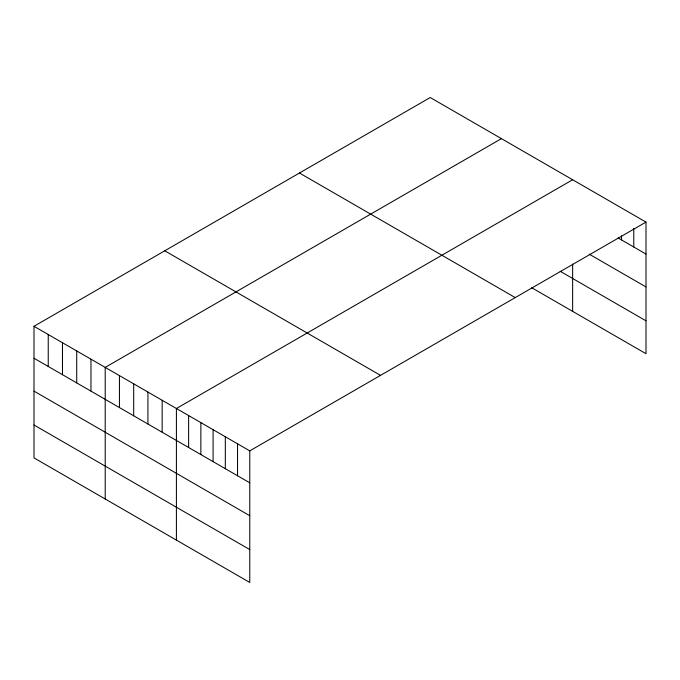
<?xml version="1.0" encoding="UTF-8"?>
<svg xmlns="http://www.w3.org/2000/svg" width="680" height="680" viewBox="0 0 680 680"><rect width="100%" height="100%" fill="white"/><g stroke="black" fill="none" stroke-linecap="round" stroke-linejoin="round"><path stroke-width="1.02" d="M34 326.289L249.773 450.865L249.773 582.471L34 457.895L34 326.289L430.227 97.529L646 222.105L646 353.71L531.692 287.716M501.432 138.635L105.204 367.396L105.204 499.01M572.637 179.749L176.409 408.51L176.409 540.115M249.773 450.865L646 222.105M618.052 237.915L646 254.056M589.229 254.167L646 286.943M560.175 271.277L646 320.824M299.472 173.018L515.244 297.594M164.756 250.801L380.528 375.368M34 358.241L249.773 482.817M34 391.127L249.773 515.703M34 425.008L249.773 549.585M633.777 228.438L633.777 246.993M621.545 235.815L621.545 239.938M572.637 264.095L572.637 311.355M237.541 443.802L237.541 475.754M225.318 436.747L225.318 468.698M213.087 429.683L213.087 461.635M200.863 422.628L200.863 454.58M188.632 415.565L188.632 447.517M162.171 400.282L162.171 432.233M147.925 392.062L147.925 424.014M133.688 383.843L133.688 415.795M119.442 375.624L119.442 407.575M90.967 359.176L90.967 391.127M76.721 350.957L76.721 382.908M62.483 342.728L62.483 374.68M48.237 334.509L48.237 366.46"/></g></svg>
